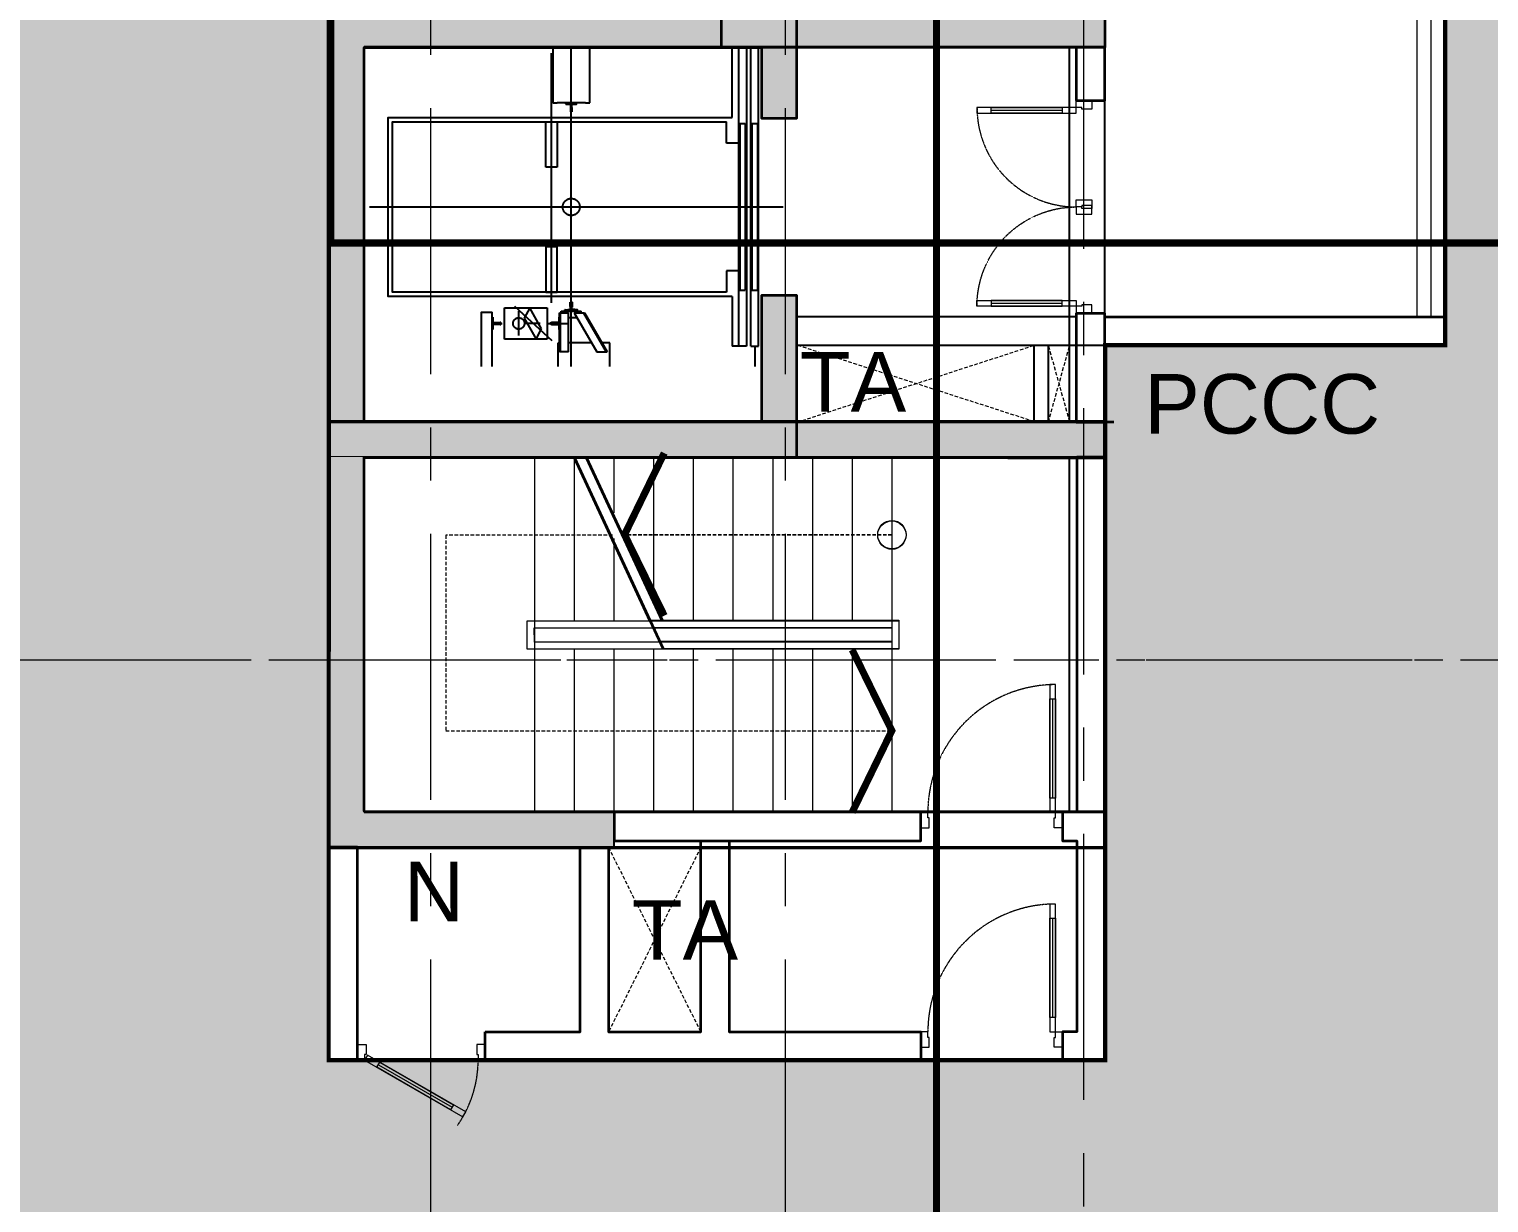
# Model space of a CAD drawing. Header units: millimetres. Extents: x -100356 to 314685, y 446 to 1273965.
# Drawn here: x 61360 to 71648, y 403133 to 411405 of the extents above; entities that cross this region are included whole.
import ezdxf
from ezdxf.xclip import XClip

# ---------------------------------------------------------------- set-up
doc = ezdxf.new("R2010")
doc.units = ezdxf.units.MM
doc.header["$XCLIPFRAME"] = 2
for name, pattern in [('20180221 BF$0$Core - tb$0$HIDDEN', [0.375, 0.25, -0.125]), ('20180221 BF$0$HIDDEN', [0.375, 0.25, -0.125]), ('20180330-Ascent Plaza-TP-Ban ve so bo$0$20180221 BF$0$Core - tb$0$HIDDEN', [0.375, 0.25, -0.125]), ('20180330-Ascent Plaza-TP-Ban ve so bo$0$Core - tb$0$HIDDEN', [0.375, 0.25, -0.125]), ('CENTER', [2, 1.25, -0.25, 0.25, -0.25]), ('gf$0$CENTER2', [28.574999999999996, 19.05, -3.174999999999999, 3.174999999999999, -3.174999999999999]), ('gf$0$Kume - Grid Line', [10.5, 5.999999999999999, -1.25, 2, -1.25])]:
    doc.linetypes.add(name, pattern=pattern)
for name, color, linetype, lineweight in [('20180221 BF$0$@ color hatch', 7, 'Continuous', 13), ('20180221 BF$0$A1 - dp$0$TUONG 2', 2, 'Continuous', 35), ('20180221 BF$0$Core - tb$0$1-thaythuong', 9, 'Continuous', 13), ('20180221 BF$0$Core - tb$0$A.Concrete', 210, 'Continuous', 35), ('20180221 BF$0$Core - tb$0$A.Thin', 8, 'Continuous', 13), ('20180221 BF$0$Core - tb$0$A.Wall', 2, 'Continuous', 35), ('20180221 BF$0$Core - tb$0$CUA', 5, 'Continuous', 9), ('20180221 BF$0$Core - tb$0$Hatch-wall', 251, 'Continuous', 5), ('20180221 BF$0$Core - tb$0$net bao', 254, 'Continuous', 13), ('20180221 BF$0$Core - tb$0$TUONG 2', 2, 'Continuous', 35), ('20180221 BF$0$Hatch-wall', 251, 'Continuous', 5), ('20180221 BF$0$setback', 1, 'Continuous', 13), ('20180221 BF$0$TUONG 2', 2, 'Continuous', 25), ('20180330-Ascent Plaza-TP-Ban ve so bo$0$20180221 BF$0$Core - tb$0$A.Wall', 2, 'Continuous', 35), ('20180330-Ascent Plaza-TP-Ban ve so bo$0$20180221 BF$0$Core - tb$0$CUA', 5, 'Continuous', 9), ('20180330-Ascent Plaza-TP-Ban ve so bo$0$A1 - dp$0$TUONG 2', 2, 'Continuous', 25), ('20180330-Ascent Plaza-TP-Ban ve so bo$0$Core - tb$0$A.Thin', 8, 'Continuous', 13), ('20180330-Ascent Plaza-TP-Ban ve so bo$0$Core - tb$0$CUA', 5, 'Continuous', 9), ('20180330-Ascent Plaza-TP-Ban ve so bo$0$TEXT', 6, 'Continuous', 20), ('A.Concrete', 7, 'Continuous', 25), ('gf$0$A.Axis', 251, 'gf$0$CENTER2', 13), ('KÍNH', 150, 'Continuous', 9), ('LC.HA', 250, 'Continuous', 9), ('LGI', 250, 'CENTER', 9), ('luoicot', 30, 'Continuous', 13), ('TEXT', 6, 'Continuous', 20), ('TXT', 1, 'Continuous', 25)]:
    doc.layers.add(name, color=color, linetype=linetype, lineweight=lineweight)
for name, color, linetype in [('20180221 BF$0$Core - tb$0$CT3 MBT 11-31$0$Nqh-ME-01', 8, 'Continuous'), ('NAM', 3, 'Continuous'), ('STR', 7, 'Continuous')]:
    doc.layers.add(name, color=color, linetype=linetype)
doc.styles.add('20180330-Ascent Plaza-TP-Ban ve so bo$0$VnArial', font='Font - TrueType - Arial.ttf')

# ---------------------------------------------------------------- blocks, each defined once
blk = doc.blocks.new('*U339')
blk.add_line((-69.99999999998545, 100.0000000000102), (-69.99999999992974, 600.0000000000099))
for points in [[(-50, 7.247105567948416e-12), (-49.9999999999154, 700.0000000000072), (-89.99999999991542, 700.0000000000126), (-90, 1.304194785136412e-11)], [(-49.99999999998568, 100.0000000000073), (-89.99999999998545, 100.0000000000131), (-89.99999999992974, 600.0000000000128), (-49.99999999992972, 600.0000000000069)], [(-800.0000000000158, -109.9999999999006), (-740.0000000000158, -109.9999999999093), (-740.0000000000056, -39.9999999999093), (-750.0000000000056, -39.99999999990785), (-749.9999999999999, 9.215571821382671e-11), (-799.9999999999999, 9.943124549120556e-11)], [(-1.591615728102624e-11, -110), (-60.00000000001592, -109.9999999999913), (-60.00000000000568, -39.9999999999913), (-50.00000000000568, -39.99999999999276), (-50, 7.247105567948416e-12), (0, 0)]]:
    blk.add_lwpolyline(points, close=True)
at = {"linetype": '20180221 BF$0$Core - tb$0$HIDDEN'}
blk.add_arc((-50, 7.247105567948416e-12), 699.9999999999999, 89.99999999998705, 179.9999999999917, dxfattribs=at)
blk = doc.blocks.new('20180221 BF$0$Core - tb$0$CT3 MBT 11-31$0$TM1500')
at = {"layer": '20180221 BF$0$Core - tb$0$CT3 MBT 11-31$0$Nqh-ME-01'}
for p, q in [((-1433, 450.0000000009313), (-1433.000000000002, 2209.000000000931)), ((-1293.000000000002, 1791), (-1293, 2250.189097669907)), ((-1293, 316.0000000009313), (-1293.000000000002, 2250.189097669907)), ((-1293.000000000002, 1782), (-1293.000000000004, 1872)), ((-104.0000000000018, 1713), (-104, 538)), ((-104.0000000000018, 1713), (-65.99999999953616, 1713)), ((-65.99999999953616, 1713), (-66, 538)), ((-18.99999999953616, 1713), (-18.99999999953434, 538)), ((-18.99999999953616, 1713), (18.99999999999818, 1713)), ((18.99999999999818, 1713), (19, 538)), ((-104, 538), (-66, 538)), ((-18.99999999953434, 538), (19, 538)), ((-1426.999999999534, 182), (-1691, 423.0000000009313)), ((-1292.999999999534, 0.1890976689755917), (-1293, 470)), ((-1292.999999999534, 382), (-1293, 470)), ((-1663, 219.0000000009313), (-1663, 390)), ((-1857.999999999534, 304), (-1781, 304)), ((-1511, 304), (-1624.999999999534, 304)), ((-1455, 304), (-1306.999999999534, 304)), ((-1366.999999999534, 304), (-1445, 304)), ((0, 145.0000000009313), (0, 0))]:
    blk.add_line(p, q, dxfattribs=at)
for points in [[(-1423, 2250.189097669907), (-1423.000000000004, 1860)], [(-1163.000000000004, 1860), (-1162.999999999534, 2250.189097668976)], [(-158.0000000000018, 1756), (-157.9999999995362, 2250.189097669907)], [(-113.0000000000018, 2250.189097669907), (-113, 145)], [(-58.00000000000182, 2250.189097669907), (-57.99999999953434, 145)], [(-28, 145.0000000009313), (-28.00000000000182, 2250.189097668976)], [(27, 145.0000000009313), (26.99999999999818, 2250.189097669907)], [(-1423.000000000004, 1860), (-1393.000000000004, 1860)], [(-1193.000000000004, 1860.000000000931), (-1393.000000000004, 1860)], [(-1330.000000000004, 1857), (-1255.000000000004, 1857)], [(-1329.999999999538, 1851), (-1330.000000000004, 1857)], [(-1254.999999999538, 1851), (-1255.000000000004, 1857)], [(-1193.000000000004, 1860.000000000931), (-1163.000000000004, 1860)], [(-157.9999999995343, 494), (-2583, 494), (-2583.000000000004, 1756), (-158.0000000000018, 1756)], [(-1329.000000000004, 1850), (-1298.000000000004, 1848)], [(-1298.000000000004, 1824), (-1298.000000000004, 1795)], [(-1298.000000000004, 1795), (-1288.000000000004, 1795)], [(-1297.000000000004, 1826), (-1297.000000000004, 1847)], [(-1289.000000000004, 1826.000000000931), (-1289.000000000004, 1847)], [(-1288.000000000004, 1848), (-1256.000000000004, 1850)], [(-1288.000000000004, 1824), (-1288.000000000004, 1795)], [(-198, 525.0000000009313), (-2553, 525), (-2552.999999999072, 1725), (-198.0000000000018, 1725)], [(-1473.000000000002, 1725), (-1393.000000000002, 1725)], [(-1472.99999999954, 1405), (-1473.000000000005, 1725)], [(-1393.000000000005, 1725), (-1393.000000000005, 1405)], [(-198.0000000000055, 1575), (-198.0000000000018, 1725)], [(-113.0000000000055, 1575), (-198.0000000000055, 1575)], [(-1393.000000000005, 1405), (-1472.99999999954, 1405)], [(-2714.066352767872, 1125.189097669907), (201.7449210574796, 1125.189097669907)], [(-1393.000000000004, 845.0000000009313), (-1472.999999999538, 845)], [(-1472.999999999538, 845), (-1473, 525)], [(-1393, 525), (-1393.000000000004, 845.0000000009313)], [(-113.0000000000036, 675), (-198.0000000000036, 675)], [(-198.0000000000036, 675), (-198, 525.0000000009313)], [(-1473, 525), (-1393, 525)], [(-1763, 194), (-1763, 414)], [(-1763, 414), (-1463, 414)], [(-1586, 414), (-1624, 342.0000000009313)], [(-1501.999999999069, 267), (-1586, 414)], [(-1463, 414), (-1463, 194)], [(-1300.999999999534, 423), (-1301, 455)], [(-1301, 455), (-1285, 455)], [(-1300, 422), (-1298.999999999069, 422)], [(-1298, 405), (-1298, 421)], [(-1288, 405), (-1288, 421)], [(-1287, 422), (-1285.999999999534, 422)], [(-1284.999999999534, 423), (-1285, 455)], [(-157.9999999995343, 494), (-157.9999999995343, 145)], [(-1926, 0), (-1925.999999999534, 384), (-1850.999999999534, 384)], [(-1850.999999999534, 0), (-1850.999999999534, 384)], [(-1848, 312.0000000009313), (-1848, 348)], [(-1845, 348), (-1848, 348)], [(-1845, 348), (-1845, 312)], [(-1845, 312), (-1794, 312)], [(-1845, 309), (-1794, 309.0000000009313)], [(-1624, 342.0000000009313), (-1540, 194.0000000009313)], [(-1381, 312), (-1432, 312)], [(-1381, 309.0000000009313), (-1432, 309)], [(-1381, 348), (-1381, 312)], [(-1381, 348), (-1378, 348)], [(-1377.999999999534, 312), (-1378, 348)], [(-1374.999999999534, 103), (-1375, 380.0000000009313)], [(-1375, 380.0000000009313), (-1311.999999999534, 380)], [(-1369, 103.0000000009313), (-1369.000000000466, 380.0000000009313)], [(-1363, 390), (-1222.999999999534, 390)], [(-1363, 380), (-1363, 390)], [(-1337, 393), (-1337, 400)], [(-1337, 393), (-1248, 393)], [(-1336, 401), (-1298.999999999534, 404)], [(-1312, 103), (-1311.999999999534, 380)], [(-1311.999999999534, 347), (-1252.999999999534, 347)], [(-1249, 401.0000000009313), (-1287, 404)], [(-1271.999999999534, 380), (-1199, 380)], [(-1271.999999999534, 380), (-1112, 103)], [(-1248, 393), (-1248, 400)], [(-1223, 380), (-1222.999999999534, 390)], [(-1206, 380), (-1046, 103)], [(-1199, 380), (-1038.999999999534, 103)], [(-1848, 261), (-1848, 296)], [(-1845, 261), (-1848, 261)], [(-1845, 299), (-1794, 299)], [(-1793.999999999534, 296), (-1845, 296)], [(-1845, 296), (-1845, 261)], [(-1791, 302.0000000009313), (-1791, 306)], [(-1788, 306), (-1788, 302.0000000009313)], [(-1540, 194.0000000009313), (-1501.999999999069, 267)], [(-1438, 306), (-1438, 302)], [(-1435, 302), (-1435, 306.0000000009313)], [(-1381, 299), (-1432, 299.0000000009313)], [(-1432, 296), (-1381, 296)], [(-1381, 296), (-1381, 261)], [(-1381, 261), (-1377.999999999534, 261)], [(-1377.999999999534, 261), (-1378, 296.0000000009313)], [(-1463, 194), (-1763, 194)], [(-1385, 0), (-1384.999999999534, 168)], [(-1384.999999999534, 168), (-1375, 168)], [(-1312, 103), (-1374.999999999534, 103)], [(-1150, 168.0000000009313), (-1312, 168.0000000009313)], [(-1112, 103), (-1038.999999999534, 103)], [(-1020, 168), (-1077, 168)], [(-1020, 0), (-1020, 168)], [(-57.99999999953434, 145), (-157.9999999995343, 145)], [(-28, 145.0000000009313), (27, 145.0000000009313)]]:
    blk.add_lwpolyline(points, dxfattribs=at)
for points in [[(-1329.999999999538, 1851, 0.39632451), (-1329.000000000004, 1850)], [(-1297.000000000004, 1847, 0.39632451), (-1298.000000000004, 1848)], [(-1297.000000000004, 1825, 0.26794919), (-1298.000000000004, 1824)], [(-1297.000000000004, 1825, 0.26794919), (-1297.000000000004, 1826)], [(-1288.000000000004, 1848, 0.39632451), (-1289.000000000004, 1847)], [(-1289.000000000004, 1826.000000000931, 0.26794919), (-1288.000000000004, 1825)], [(-1288.000000000004, 1824, 0.26794919), (-1288.000000000004, 1825)], [(-1256.000000000004, 1850, 0.39632451), (-1254.999999999538, 1851)], [(-1300.999999999534, 423, 0.41421356), (-1300, 422)], [(-1298, 421, 0.41421356), (-1298.999999999069, 422)], [(-1287, 422, 0.41421356), (-1288, 421)], [(-1285.999999999534, 422, 0.41421356), (-1284.999999999534, 423)], [(-1848, 312.0000000009313, 0.41421356), (-1845, 309)], [(-1788, 306, 0.41421356), (-1794, 312)], [(-1791, 306, 0.41421356), (-1794, 309.0000000009313)], [(-1438, 306, -0.41421356), (-1432, 312)], [(-1435, 306.0000000009313, -0.41421356), (-1432, 309)], [(-1377.999999999534, 312, -0.41421356), (-1381, 309.0000000009313)], [(-1336, 401, 0.39087647), (-1337, 400)], [(-1298.999999999534, 404, 0.39087647), (-1298, 405)], [(-1288, 405, 0.39087647), (-1287, 404)], [(-1248, 400, 0.39087647), (-1249, 401.0000000009313)], [(-1845, 299, 0.41421356), (-1848, 296)], [(-1794, 299, 0.41421356), (-1791, 302.0000000009313)], [(-1793.999999999534, 296, 0.41421356), (-1788, 302.0000000009313)], [(-1432, 296, -0.41421356), (-1438, 302)], [(-1432, 299.0000000009313, -0.41421356), (-1435, 302)], [(-1381, 299, -0.41421356), (-1378, 296.0000000009313)]]:
    blk.add_lwpolyline(points, format="xyb", dxfattribs=at)
for centre, radius in [((-1292.835077305795, 1125.189097668976), 59.99999999999999), ((-1662.835077306256, 304.1890976699069), 39.99999999999999)]:
    blk.add_circle(centre, radius, dxfattribs=at)
blk = doc.blocks.new('20180221 BF$0$new core')
at = {"layer": '20180221 BF$0$Core - tb$0$Hatch-wall', "ltscale": 0.5}
h = blk.add_hatch(color=256, dxfattribs=at)
h.dxf.hatch_style = 1
h.paths.add_polyline_path([(-2700, 0), (-2450, 0), (0, 0), (0, -750), (-250, -750), (-250, -250), (-2450, -250), (-2450, -2260.002225770848), (-2450.000131343957, -2260.002225770848), (-2450.000131343957, -2440.002225770848), (-2450, -8830.00890308345), (-250, -8830.00890308345), (-250, -8330.00890308345), (0, -8330.00890308345), (0, -9080.00890308345), (-2700, -9080.00890308345)])
h = blk.add_hatch(color=256, dxfattribs=at)
h.dxf.hatch_style = 1
h.paths.add_polyline_path([(-5220.000009669282, -11721.18369290384), (-5470.000009669282, -11721.18369290384), (-5470.000009669282, -14471.18369290384), (-5220.000009669282, -14471.18369290384)])
h = blk.add_hatch(color=256, dxfattribs=at)
h.dxf.hatch_style = 1
h.paths.add_polyline_path([(-5470.000009669282, -11721.18369290384), (-5470.000009669282, -11971.18369290384), (5.820766091346741e-11, -11971.18369290384), (5.820766091346741e-11, -11721.18369290384)])
at = {"layer": '20180221 BF$0$Hatch-wall', "ltscale": 0.5}
h = blk.add_hatch(dxfattribs=at)
h.set_pattern_fill('ANSI31', color=256, angle=-180)
h.set_pattern_definition([(225, (-293436.2970228235, 296482.7547656866), (0.0883883476483184, -0.08838834764831847), [])])
h.paths.add_polyline_path([(-5470.000009669282, -11971.18369290384), (-2170.000009669282, -11971.18369290384), (-2170.000009669282, -10830.00890308345), (-2420.000009669282, -10830.00890308345), (-2420.000009669282, -11721.18369290384), (-5220.000009669282, -11721.18369290384), (-5220.000009669282, -9080.00890308345), (-2420.000009669282, -9080.00890308345), (-2420.000009669282, -9580.00890308345), (-2170.000009669282, -9580.00890308345), (-2170.000009669282, -8830.00890308345), (-5470.000009669282, -8830.00890308345)])
at = {"layer": '20180221 BF$0$A1 - dp$0$TUONG 2', "ltscale": 0.5}
for points in [[(-200.0000000001164, -9455.00890308345), (0, -9455.00890308345), (0, -9080.00890308345), (-200.0000000001164, -9080.00890308345)], [(-2.328306436538696e-10, -11721.18369290384), (-1.746229827404022e-10, -11330.00890308345), (-2.91038304567337e-10, -10955.00890308345), (-200.0000000000582, -10955.00890308345), (-200.0000000001746, -11230.00890308345), (-200.0000000001746, -11230.00890308345), (-200.0000000001746, -11721.18369290384)], [(1299.999990330718, -12042.46169490129), (1499.999990330718, -12042.46169490129), (1499.999990330718, -11721.18371047353), (5.820766091346741e-11, -11721.18369290384), (5.820766091346741e-11, -11921.18369290384), (1299.999990330718, -11921.18369290384)]]:
    blk.add_lwpolyline(points, close=True, dxfattribs=at)
at = {"layer": '20180221 BF$0$Core - tb$0$1-thaythuong'}
for p, q in [((-3180.000009669282, -11971.66616721184), (-3180.000009669282, -12962.52169089753)), ((-2900.000009669282, -11971.66616721184), (-2900.000009669282, -13121.42480778013)), ((-2620.000009669282, -11971.66616721184), (-2620.000009669282, -13121.42480778013)), ((-2340.000009669282, -11971.66616721184), (-2340.000009669282, -13121.42480778013)), ((-2060.000009669282, -11971.66616721184), (-2060.000009669282, -13121.42480778013)), ((-1780.000009669282, -11971.66616721184), (-1780.000009669282, -13125.52203397424)), ((-1500.000009669282, -11971.66616721184), (-1500.000009669282, -13175.52203397424))]:
    blk.add_line(p, q, dxfattribs=at)
at = {"layer": '20180221 BF$0$Core - tb$0$A.Concrete', "color": 7, "ltscale": 0.5}
blk.add_lwpolyline([(-2700, 0), (-2400, 0), (0, 0), (0, -750), (-250, -750), (-250, -250), (-2450, -250), (-2450, -8830.00890308345), (-250, -8830.00890308345), (-250, -8330.00890308345), (0, -8330.00890308345), (0, -9080.00890308345), (-2700, -9080.00890308345), (-2700, 0)], dxfattribs=at)
blk.add_lwpolyline([(-5470.000009669282, -11971.18369290384), (-2170.000009669282, -11971.18369290384), (-2170.000009669282, -10830.00890308345), (-2420.000009669282, -10830.00890308345), (-2420.000009669282, -11721.18369290384), (-5220.000009669282, -11721.18369290384), (-5220.000009669282, -9080.00890308345), (-2420.000009669282, -9080.00890308345), (-2420.000009669282, -9580.00890308345), (-2170.000009669282, -9580.00890308345), (-2170.000009669282, -8830.00890308345), (-5470.000009669282, -8830.00890308345)], close=True, dxfattribs=at)
at = {"layer": '20180221 BF$0$Core - tb$0$A.Concrete', "color": 7}
for points in [[(5.820766091346741e-11, -11971.18369290384), (5.820766091346741e-11, -11721.18369290384), (-5470.000009669282, -11721.18369290384), (-5470.000009669282, -14721.18369290384), (5.820766091346741e-11, -14721.18369290384), (5.820766091346741e-11, -14471.18369290384), (-5220.000009669282, -14471.18369290384)], [(-5220.000009669282, -11971.18369290384), (5.820766091346741e-11, -11971.18369290384)]]:
    blk.add_lwpolyline(points, dxfattribs=at)
at = {"layer": '20180221 BF$0$Core - tb$0$A.Wall', "ltscale": 0.5}
blk.add_lwpolyline([(5.820766091346741e-11, -11921.18369290384), (5.820766091346741e-11, -12042.46169490146), (-199.9999999999418, -12042.46169490146), (-199.9999999999418, -11971.18369290384)], dxfattribs=at)
at = {"layer": '20180221 BF$0$Core - tb$0$TUONG 2', "ltscale": 0.5}
for p, q in [((-3740.000009669282, -11971.66616721184), (-3205.159478530812, -13121.42480778013)), ((-3654.183821179264, -11971.66616721184), (-3119.343290040793, -13121.42480778013))]:
    blk.add_line(p, q, dxfattribs=at)
at = {"layer": '20180221 BF$0$Core - tb$0$CT3 MBT 11-31$0$Nqh-ME-01', "extrusion": (0, 0, -1), "xscale": -1, "zscale": -1}
blk.add_blockref('20180221 BF$0$Core - tb$0$CT3 MBT 11-31$0$TM1500', (2467.000009668351, -11330.19365437044), dxfattribs=at)
at = {"layer": '20180221 BF$0$Core - tb$0$CUA', "rotation": 90}
blk.add_blockref('*U339', (-200.0000000000582, -9455.00890308345), dxfattribs=at)
at = {"layer": '20180221 BF$0$Core - tb$0$CUA', "xscale": -1, "rotation": 90}
blk.add_blockref('*U339', (-200.0000000000582, -10955.00890308345), dxfattribs=at)
blk = doc.blocks.new('SECTION SYMBOL 2')
at = {"layer": 'TXT', "linetype": '20180221 BF$0$Core - tb$0$HIDDEN', "ltscale": 300, "const_width": 50}
blk.add_lwpolyline([(-1200.003936006746, -31831.96423141245), (-1200.003936006746, 11797.73497754434)], dxfattribs=at)
at = {"layer": 'TXT', "linetype": '20180221 BF$0$Core - tb$0$HIDDEN', "ltscale": 300, "const_width": 50, "elevation": -6.835362139881934e-05}
blk.add_lwpolyline([(76548.48422347303, -10458.68539390172), (-5470.140178640315, -10458.68539390172), (-5470.140178640315, -5227.792374822719), (-37733.1129112466, -5227.792393400334)], dxfattribs=at)
blk = doc.blocks.new('X-GRID')
at = {"layer": 'LGI', "ltscale": 1500}
for p, q in [((-36549.99921768496, -7272.626217615769), (-36549.99921768473, 49990.6718393456)), ((-34449.99921768473, 49486.83894699798), (-34449.99921768496, -7272.626217615776)), ((-31949.99999999988, 49486.83894699797), (-31950.00000000012, -7272.626217615774)), ((5008.778208642208, 24500.00148243189), (-57318.59826279094, 24500.00148243203))]:
    blk.add_line(p, q, dxfattribs=at)
blk = doc.blocks.new('A$C60262ED2')
at = {"layer": 'LC.HA'}
h = blk.add_hatch(color=256, dxfattribs=at)
h.dxf.hatch_style = 1
h.paths.add_polyline_path([(44108.77889494912, 31553.9092043686), (44108.77889494912, 32053.9092043686), (43858.77889494912, 32053.9092043686), (43858.77889494912, 31553.9092043686), (41658.77889494912, 31553.9092043686), (41658.77889494912, 40134.01338329143), (43858.77889494912, 40134.01338329143), (43858.77889494912, 39633.91810745205), (44108.77889494912, 39633.91810745205), (44108.77889494912, 40384.01338329143), (41408.77889494912, 40384.01338329143), (41408.77889494912, 31553.9092043686), (38638.77888527984, 31553.9092043686), (38638.77888527984, 25662.73441454821), (40648.50329695537, 25662.73441454821), (40648.50329695537, 25912.73441454821), (38888.77888527984, 25912.73441454821), (38888.77888527984, 28412.73441454821), (44108.77889494918, 28412.73441454821), (44108.77889494912, 28662.73441454821), (38888.77888527984, 28662.73441454821), (38888.77888527984, 31303.9092043686), (44108.77889494912, 31303.9092043686)])
h.paths.add_polyline_path([(44108.77889494912, 38633.91810745205), (43858.77889494912, 38633.91810745205), (43858.77889494912, 37433.91810745205), (44108.77889494912, 37433.91810745205)], flags=17)
h.paths.add_polyline_path([(44108.77889494912, 36443.9158816812), (43858.77889494912, 36443.9158816812), (43858.77889494912, 35243.9158816812), (44108.77889494912, 35243.9158816812)], flags=17)
h.paths.add_polyline_path([(44108.77889494912, 34253.91365591035), (43858.77889494912, 34253.91365591035), (43858.77889494912, 33053.91365591035), (44108.77889494912, 33053.91365591035)], flags=17)
h.paths.add_polyline_path([(39608.77889494912, 33603.90920436854), (39358.77855592844, 33603.90920436854), (39358.77855592844, 31553.9092043686), (39608.77889494912, 31553.9092043686)], flags=17)
at = {"layer": 'STR', "ltscale": 1000, "elevation": 6.706806565628017e-05}
blk.add_lwpolyline([(44108.77889494918, 25662.73441454821), (44108.77889494912, 31553.9092043686), (44108.77889494912, 40384.01338329143), (41408.77889494912, 40384.01338329143), (41408.77889494912, 31553.9092043686), (38638.77888527984, 31553.9092043686), (38638.77888527984, 25662.73441454821)], close=True, dxfattribs=at)
at = {"layer": 'STR', "ltscale": 1000}
for points, elevation in [([(44108.77889494918, 31303.9092043686), (38888.77888527984, 31303.9092043686), (38888.77888527984, 28662.73441454821), (44108.77889494918, 28662.73441454821)], 6.706806565628017e-05), ([(44108.77889494918, 25912.73441454821), (38888.77888527984, 25912.73441454821), (38888.77888527984, 28412.73441454821), (44108.77889494918, 28412.73441454821)], 6.706806565628017e-05), ([(40648.50329695537, 25909.19289677648), (40648.50329695537, 25662.73441454821)], 6.577203153575353e-05)]:
    blk.add_lwpolyline(points, dxfattribs=dict(at, elevation=elevation))
at = {"layer": 'STR', "elevation": 6.706806565628017e-05}
for points in [[(43858.77889494918, 31303.9092043686), (43858.77889494918, 28662.73441454821)], [(43858.77889494918, 28412.73441454821), (43858.77889494918, 25912.73441454821)]]:
    blk.add_lwpolyline(points, dxfattribs=at)
at = {"rotation": 180}
blk.add_blockref('X-GRID', (7408.778555928438, 51484.01189456624, 6.706806565628017e-05), dxfattribs=at)
blk = doc.blocks.new('column')
at = {"layer": 'luoicot', "ltscale": 0.5}
blk.add_blockref('A$C60262ED2', (-47108.64113252342, -40383.94843114301, -6.68157683473537e-05), dxfattribs=at)
blk = doc.blocks.new('*U613')
blk.add_line((-69.99999999998545, 100.0000000000102), (-69.99999999990553, 800.00000000001))
for points in [[(-50, 7.247105567948416e-12), (-49.99999999989109, 900.0000000000073), (-89.99999999989109, 900.0000000000127), (-90, 1.304194785136412e-11)], [(-49.99999999998568, 100.0000000000073), (-89.99999999998545, 100.0000000000131), (-89.99999999990553, 800.000000000013), (-49.99999999990553, 800.000000000007)], [(-1000.000000000016, -109.9999999998764), (-940.0000000000159, -109.9999999998851), (-940.0000000000057, -39.99999999988504), (-950.0000000000057, -39.99999999988359), (-950, 1.164153218269348e-10), (-1000, 1.236908491043137e-10)], [(-1.591615728102624e-11, -110), (-60.00000000001592, -109.9999999999913), (-60.00000000000568, -39.9999999999913), (-50.00000000000568, -39.99999999999276), (-50, 7.247105567948416e-12), (0, 0)]]:
    blk.add_lwpolyline(points, close=True)
at = {"linetype": '20180330-Ascent Plaza-TP-Ban ve so bo$0$20180221 BF$0$Core - tb$0$HIDDEN'}
blk.add_arc((-50, 7.247105567948416e-12), 900, 89.99999999998697, 179.9999999999917, dxfattribs=at)
blk = doc.blocks.new('*U621')
blk.add_line((-146.602540378439, 32.67949192433242), (-666.2177826490683, 332.6794919243915))
for points in [[(-50, 7.247105567948416e-12), (-742.8203230275026, 400.0000000000916), (-762.8203230275078, 365.3589838487168), (-70.000000000005, -34.64101615136757)], [(-136.6025403784364, 50.00000000001982), (-156.6025403784415, 15.35898384864526), (-676.2177826490708, 315.358983848704), (-656.2177826490658, 350.0000000000788)], [(-900.0000000000159, -109.9999999998882), (-840.0000000000159, -109.9999999998969), (-840.0000000000057, -39.99999999989686), (-850.0000000000057, -39.99999999989541), (-850, 1.045918907038868e-10), (-900, 1.118674179812656e-10)], [(-1.591615728102624e-11, -110), (-60.00000000001592, -109.9999999999913), (-60.00000000000568, -39.9999999999913), (-50.00000000000568, -39.99999999999276), (-50, 7.247105567948416e-12), (0, 0)]]:
    blk.add_lwpolyline(points, close=True)
at = {"linetype": '20180330-Ascent Plaza-TP-Ban ve so bo$0$Core - tb$0$HIDDEN'}
blk.add_arc((-50, 7.247105567948416e-12), 800, 144.9504689264739, 179.9999999999917, dxfattribs=at)

msp = doc.modelspace()

# ---------------------------------------------------------------- hatches: boundary and pattern name
at = {"layer": '20180221 BF$0$Core - tb$0$Hatch-wall', "ltscale": 0.5}
h = msp.add_hatch(color=256, dxfattribs=at)
h.dxf.hatch_style = 1
h.paths.add_polyline_path([(63720.75032117421, 408638.4459420623), (63470.75032117421, 408638.4459420623), (63470.75032117421, 405888.4459420623), (63720.75032117421, 405888.4459420623)])
h = msp.add_hatch(color=256, dxfattribs=at)
h.dxf.hatch_style = 1
h.paths.add_polyline_path([(63470.75032117421, 408638.4459420623), (63470.75032117421, 408388.4459420623), (68940.75033084354, 408388.4459420623), (68940.75033084354, 408638.4459420623)])
h = msp.add_hatch(color=256, dxfattribs=at)
h.dxf.hatch_style = 1
h.paths.add_polyline_path([(63720.75032117456, 408635.3567246539), (63470.75032117456, 408635.3567246539), (63470.75032117456, 405885.3567246539), (63720.75032117456, 405885.3567246539)])
h = msp.add_hatch(color=256, dxfattribs=at)
h.dxf.hatch_style = 1
h.paths.add_polyline_path([(63470.75032117456, 408635.3567246539), (63470.75032117456, 408385.3567246539), (68940.75033084389, 408385.3567246539), (68940.75033084389, 408635.3567246539)])
at = {"layer": 'NAM', "ltscale": 0.5}
h = msp.add_hatch(color=252, dxfattribs=at)
h.dxf.hatch_style = 1
edge = h.paths.add_edge_path()
edge.add_line((36240.74999394255, 434112.1098137302), (36240.74999394255, 431459.5648147825))
edge.add_line((36240.74999394255, 431459.5648147825), (42390.7609034205, 431459.5648147825))
edge.add_line((42390.7609034205, 431459.5648147825), (42390.7609034205, 405094.1610951146))
edge.add_line((42390.7609034205, 405094.1610951146), (42640.04064782242, 405094.1610951146))
edge.add_line((42640.04064782242, 405094.1610951146), (42640.04064782242, 401359.6187825499))
edge.add_arc((53140.04064782242, 401359.6187825499), 10500, 180, 270)
edge.add_line((53140.04064782242, 390859.6187825499), (66838.95513019915, 390859.6187825499))
edge.add_line((66838.95513019913, 390859.6187825499), (66838.95513019913, 386341.2348128812))
edge.add_line((66838.95513019913, 386341.2348128812), (85694.41694880712, 386341.2348128812))
edge.add_line((85694.41694880712, 386341.2348128812), (84211.69182311876, 398547.403877267))
edge.add_line((84211.69182311876, 398547.403877267), (136577.3357735529, 404827.9205766008))
edge.add_line((136577.3357735529, 404827.9205766008), (134545.8014107133, 421787.7101525679))
edge.add_line((134545.8014107133, 421787.7101525679), (126157.907791224, 420786.1176863909))
edge.add_line((126157.9077912239, 420786.1176863909), (125778.6614607577, 423952.1669936696))
edge.add_line((125778.6614607577, 423952.1669936696), (131668.7819014973, 426068.3415160289))
edge.add_line((131668.7819014973, 426068.3415160289), (133999.6006523881, 426347.5394603778))
edge.add_line((133999.6006523881, 426347.5394603778), (133601.8831052135, 429667.7914010513))
edge.add_line((133601.8831052135, 429667.7914010513), (133596.3642463683, 429684.9270425982))
edge.add_line((133596.3642463683, 429684.9270425982), (117159.1717477192, 424391.0169802306))
edge.add_line((117159.1717477192, 424391.0169802306), (115264.0621423112, 430275.1897416013))
edge.add_line((115264.0621423112, 430275.1897416013), (84581.74492749012, 422905.1902136937))
edge.add_line((84581.74492749012, 422905.1902136937), (82991.22777112618, 434112.1098137302))
edge.add_line((82991.22777112618, 434112.1098137302), (79040.76012110604, 434112.1098137302))
edge.add_line((79040.76012110604, 434112.1098137302), (79040.76012110604, 429956.5271122357))
edge.add_line((79040.76012110604, 429956.5271122357), (72890.9411220987, 429956.5155640883))
edge.add_line((72890.9411220987, 429956.5155640883), (72890.9411220987, 434112.1098137302))
edge.add_line((72890.9411220987, 434112.1098137302), (36240.74999394255, 434112.1098137302))
h.paths.add_polyline_path([(106186.2460562311, 417046.2833359023), (105230.2552837346, 424991.7018693594), (110701.810140504, 426421.3067874162), (112252.856946853, 425473.6218562449), (113166.895460233, 417887.3532675952)], flags=16)
h.paths.add_polyline_path([(63470.76513672078, 404138.4420166601), (68944.41387154533, 404138.4458587748), (68944.39905599876, 409176.6714401599), (71340.75032117414, 409176.6675980453), (71340.75032117414, 420359.6946049238), (66243.01103577226, 420359.5971499875), (66243.0110357722, 417959.6296252968), (63473.06289913574, 417959.6296252968), (63473.0629055688, 417759.629676212)], flags=16)

# ---------------------------------------------------------------- linework, layer by layer
at = {"layer": '20180221 BF$0$@ color hatch', "color": 7, "linetype": '20180221 BF$0$HIDDEN', "ltscale": 1000, "const_width": 30, "elevation": 6.836409977681178e-05}
msp.add_lwpolyline([(63470.76513672078, 404138.4420166601), (68944.41387154533, 404138.4458587748), (68944.39905599876, 409176.6714401599), (71340.75032117414, 409176.6675980453), (71340.75032117414, 420359.6946049238), (66243.01103577226, 420359.5971499875), (66243.0110357722, 417959.6296252968), (63473.06289913574, 417959.6296252968), (63473.0629055688, 417759.629676212), (63470.76513672078, 404138.4420166601)], dxfattribs=at)
at = {"layer": '20180221 BF$0$Core - tb$0$1-thaythuong'}
for p, q in [((64920.75032117456, 408384.8742503459, 6.706806565628515e-05), (64920.75032117456, 405884.8742503459, 6.706806565628515e-05)), ((65200.75032117456, 408384.8742503459, 6.706806565628515e-05), (65200.75032117456, 407235.1156097776, 6.706806565628515e-05)), ((65480.75032117409, 408387.9634677543, 6.836409977681178e-05), (65480.75032117421, 407999.1565571659, 6.836409977681178e-05)), ((65480.75032117444, 408384.8742503459, 6.706806565628515e-05), (65480.75032117456, 407996.0673397575, 6.706806565628515e-05)), ((65760.7503211742, 408387.9634677543, 6.836409977681178e-05), (65760.7503211742, 407397.1079440686, 6.836409977681178e-05)), ((65760.75032117455, 408384.8742503459, 6.706806565628515e-05), (65760.75032117455, 407394.0187266602, 6.706806565628515e-05)), ((66040.7503211742, 408387.9634677543, 6.836409977681178e-05), (66040.7503211742, 407238.204827186, 6.836409977681178e-05)), ((66040.75032117455, 408384.8742503459, 6.706806565628515e-05), (66040.75032117455, 407235.1156097776, 6.706806565628515e-05)), ((66320.7503211742, 408387.9634677543, 6.836409977681178e-05), (66320.7503211742, 407238.204827186, 6.836409977681178e-05)), ((66320.75032117455, 408384.8742503459, 6.706806565628515e-05), (66320.75032117455, 407235.1156097776, 6.706806565628515e-05)), ((66600.7503211742, 408387.9634677543, 6.836409977681178e-05), (66600.7503211742, 407238.204827186, 6.836409977681178e-05)), ((66600.75032117455, 408384.8742503459, 6.706806565628515e-05), (66600.75032117455, 407235.1156097776, 6.706806565628515e-05)), ((66880.7503211742, 408387.9634677543, 6.836409977681178e-05), (66880.7503211742, 407238.204827186, 6.836409977681178e-05)), ((66880.75032117455, 408384.8742503459, 6.706806565628515e-05), (66880.75032117455, 407235.1156097776, 6.706806565628515e-05)), ((67160.7503211742, 408387.9634677543, 6.836409977681178e-05), (67160.7503211742, 407238.2045826308, 6.836409977681178e-05)), ((67160.75032117455, 408384.8742503459, 6.706806565628515e-05), (67160.75032117455, 407231.0183835835, 6.706806565628515e-05)), ((67440.7503211742, 408387.9634677543, 6.836409977681178e-05), (67440.7503211742, 407238.2045826308, 6.836409977681178e-05)), ((67440.75032117455, 408384.8742503459, 6.706806565628515e-05), (67440.75032117455, 407181.0183835835, 6.706806565628515e-05)), ((65480.75032117421, 407814.6368526601, 6.836409977681178e-05), (65480.75032117427, 407786.0412112756, 6.836409977681178e-05)), ((65480.75032117456, 407811.5476352517, 6.706806565628515e-05), (65480.75032117456, 407235.1156097776, 6.706806565628515e-05)), ((67440.75032117455, 407181.0183835835, 6.706806565628515e-05), (67440.75032117455, 405884.8742503459, 6.706806565628515e-05)), ((65200.75032117456, 407035.1156097776, 6.706806565628515e-05), (65200.75032117456, 405884.8742503459, 6.706806565628515e-05)), ((65480.75032117456, 407035.1156097776, 6.706806565628515e-05), (65480.75032117456, 405884.8742503459, 6.706806565628515e-05)), ((65760.75032117455, 407035.1156097776, 6.706806565628515e-05), (65760.75032117455, 405884.8742503459, 6.706806565628515e-05)), ((66040.75032117455, 407035.1156097776, 6.706806565628515e-05), (66040.75032117455, 405884.8742503459, 6.706806565628515e-05)), ((66320.75032117455, 407035.1156097776, 6.706806565628515e-05), (66320.75032117455, 405884.8742503459, 6.706806565628515e-05)), ((66600.75032117455, 407035.1156097776, 6.706806565628515e-05), (66600.75032117455, 405884.8742503459, 6.706806565628515e-05)), ((66880.75032117455, 407035.1156097776, 6.706806565628515e-05), (66880.75032117455, 405884.8742503459, 6.706806565628515e-05)), ((67160.75032117455, 407035.1156097776, 6.706806565628515e-05), (67160.75032117455, 405884.8742503459, 6.706806565628515e-05))]:
    msp.add_line(p, q, dxfattribs=at)
at = {"layer": '20180221 BF$0$Core - tb$0$1-thaythuong', "elevation": 6.706806565628515e-05}
for points in [[(67490.44075987277, 407235.1153652224), (67490.7535248486, 407035.1156097773), (64870.75032117456, 407035.1156097776), (64870.43755619867, 407235.1153652226)], [(67440.51901225546, 407185.0372351172), (67440.67539474343, 407085.0373573946), (64920.67206879186, 407085.1937398828), (64920.51568630389, 407185.1936176053)]]:
    msp.add_lwpolyline(points, close=True, dxfattribs=at)
at = {"layer": '20180221 BF$0$Core - tb$0$1-thaythuong', "elevation": 6.836409977681178e-05}
for points in [[(65735.5909660739, 407238.2045826309), (67490.44075987242, 407238.2045826308), (67490.75352484825, 407038.2048271858), (65828.62612289334, 407038.204827186)], [(65758.83758256536, 407188.2308117237), (67440.51901225511, 407188.1264525256), (67440.67539474308, 407088.1265748031), (65805.35649933158, 407088.2280569064)]]:
    msp.add_lwpolyline(points, dxfattribs=at)
at = {"layer": '20180221 BF$0$Core - tb$0$A.Concrete', "color": 7}
msp.add_line((63720.75032117421, 405896.1576755871, 6.836409977681178e-05), (63720.75032117421, 408388.4459420623, 6.836409977681178e-05), dxfattribs=at)
at = {"layer": '20180221 BF$0$Core - tb$0$A.Concrete'}
msp.add_line((63720.75032117456, 405893.0684581787, 6.706806565628515e-05), (63720.75032117456, 408385.3567246539, 6.706806565628515e-05), dxfattribs=at)
at = {"layer": '20180221 BF$0$Core - tb$0$A.Concrete', "color": 7}
for points, elevation in [([(68940.75033084354, 408388.4459420623), (68940.75033084354, 408638.4459420623), (63470.75032117421, 408638.4459420623), (63470.75032117421, 405638.4459420623), (68940.75033084354, 405638.4459420623), (68940.75033084354, 405888.4459420623), (63720.75032117421, 405888.4459420623)], 6.836409977681178e-05), ([(68940.75033084389, 408385.3567246539), (68940.75033084389, 408635.3567246539), (63470.75032117456, 408635.3567246539), (63470.75032117456, 405635.3567246539), (68940.75033084389, 405635.3567246539), (68940.75033084389, 405885.3567246539), (63720.75032117456, 405885.3567246539)], 6.706806565628515e-05), ([(63720.75032117421, 408388.4459420623), (68940.75033084354, 408388.4459420623)], 6.836409977681178e-05)]:
    msp.add_lwpolyline(points, dxfattribs=dict(at, elevation=elevation))
at = {"layer": '20180221 BF$0$Core - tb$0$A.Concrete', "elevation": 6.706806565628515e-05}
msp.add_lwpolyline([(63720.75032117456, 408385.3567246539), (68940.75033084389, 408385.3567246539)], dxfattribs=at)
at = {"layer": '20180221 BF$0$Core - tb$0$A.Thin', "ltscale": 0.5, "const_width": 50}
for points, elevation in [([(65836.45996482325, 407270.7826919509), (65556.45996482325, 407841.6854657567), (65836.45996482325, 408416.9268251884)], 6.836409977681178e-05), ([(67160.75032117455, 407031.0183835835), (67440.75032117455, 406460.1156097776), (67160.75032117455, 405884.8742503459)], 6.706806565628515e-05)]:
    msp.add_lwpolyline(points, dxfattribs=dict(at, elevation=elevation))
at = {"layer": '20180221 BF$0$Core - tb$0$A.Thin', "linetype": '20180221 BF$0$Core - tb$0$HIDDEN', "ltscale": 100}
for points, elevation in [([(65470.64377633359, 407838.5962483482), (64295.87021798878, 407838.5962483482), (64295.87021798878, 406460.1156097776), (67440.75032117455, 406460.1156097776)], 6.706806565628515e-05), ([(67440.7503211742, 407841.6854657567), (65556.45996482325, 407841.6854657567)], 6.836409977681178e-05), ([(67440.75032117455, 407838.5962483482), (65556.4599648236, 407838.5962483482)], 6.706806565628515e-05)]:
    msp.add_lwpolyline(points, dxfattribs=dict(at, elevation=elevation))
at = {"layer": '20180221 BF$0$Core - tb$0$net bao', "ltscale": 0.5}
for centre in [(67440.7503211742, 407841.6854657567, 6.836409977681178e-05), (67440.75032117455, 407838.5962483482, 6.706806565628515e-05)]:
    msp.add_circle(centre, 100, dxfattribs=at)
at = {"layer": '20180221 BF$0$Core - tb$0$TUONG 2', "ltscale": 0.5}
for p, q in [((65200.75032117421, 408387.9634677543, 6.836409977681178e-05), (65828.62612289334, 407038.204827186, 6.836409977681178e-05)), ((65200.75032117456, 408384.8742503459, 6.706806565628515e-05), (65735.59085231302, 407235.1156097776, 6.706806565628515e-05)), ((65286.56650966423, 408387.9634677543, 6.836409977681178e-05), (65821.40704080269, 407238.204827186, 6.836409977681178e-05)), ((65286.56650966458, 408384.8742503459, 6.706806565628515e-05), (65821.40704080304, 407235.1156097776, 6.706806565628515e-05))]:
    msp.add_line(p, q, dxfattribs=at)
at = {"layer": '20180221 BF$0$TUONG 2', "ltscale": 0.5, "elevation": 6.732036253525415e-05}
msp.add_lwpolyline([(71340.75032117414, 409176.6675980451), (68940.75033084354, 409176.6675980451), (68940.75033084354, 409376.6675980453), (71340.75032117414, 409376.6675980453)], close=True, dxfattribs=at)
at = {"layer": '20180330-Ascent Plaza-TP-Ban ve so bo$0$20180221 BF$0$Core - tb$0$A.Wall', "ltscale": 0.5}
for points, elevation in [([(71340.75032117414, 409176.6675980451), (68940.75033084354, 409176.6675980451), (68940.75033084354, 409376.6675980453), (71340.75032117414, 409376.6675980453)], 6.732036253525415e-05), ([(68744.39168996165, 408388.4459420623), (68744.39168996165, 405884.9392203034), (68644.39168996165, 405884.9392203034), (68644.39168996165, 405684.9392203034), (68744.39168996165, 405684.9392203034), (68744.39168996188, 404338.4743475607), (68644.39168996165, 404338.4743475607), (68644.39168996165, 404138.4743475607), (68944.39168913294, 404138.4585777689), (68944.40260155922, 408388.4157681176)], 6.73203629726693e-05), ([(67644.39168996165, 405884.9392203036), (65484.39168029255, 405884.9392203036), (65484.39168029255, 405684.9392203034), (67644.39168996165, 405684.9392203034)], 6.732031990207442e-05), ([(64574.40259188995, 404338.4093741695), (65244.60247264255, 404338.4093741695), (65244.60247264255, 405638.4157681176), (65444.5099710588, 405638.4157681176), (65444.5099710595, 404338.4743475603), (66094.01730289833, 404338.4743475607), (66094.01730289833, 405684.9392203034), (66294.01730289833, 405684.9392203034), (66294.01730289833, 404338.4743475608), (67644.39168996165, 404338.4743475606), (67644.39168996165, 404138.4743475608), (64574.53336912835, 404138.4093741695)], 6.836409977681178e-05), ([(63474.40259188995, 405638.4157681176), (63474.39231199834, 404138.4743475608), (63674.40259188995, 404138.4093741695), (63674.40259188995, 405638.4157681176)], 6.836409977681178e-05)]:
    msp.add_lwpolyline(points, close=True, dxfattribs=dict(at, elevation=elevation))
at = {"layer": '20180330-Ascent Plaza-TP-Ban ve so bo$0$A1 - dp$0$TUONG 2', "ltscale": 0.5}
for p, q in [((68744.25779394827, 409376.6675933297, 6.73203629726693e-05), (66774.25778073088, 409376.6676027608, 6.73203629726693e-05)), ((66774.25778073088, 409176.6676027608, 6.73203629726693e-05), (68944.25779394821, 409176.6676027608, 6.73203629726693e-05)), ((68444.40989556343, 408635.8534386422, 7.00495852950814e-05), (68444.40989556343, 409176.6676063542, 7.00495852950814e-05)), ((68544.40989556343, 408635.8534386422, 7.00495852950814e-05), (68544.40989556343, 409176.6676063542, 7.00495852950814e-05))]:
    msp.add_line(p, q, dxfattribs=at)
at = {"layer": '20180330-Ascent Plaza-TP-Ban ve so bo$0$Core - tb$0$A.Thin', "linetype": '20180330-Ascent Plaza-TP-Ban ve so bo$0$Core - tb$0$HIDDEN', "ltscale": 100}
for p, q in [((68544.40989556343, 408635.8534386422, 7.00495852950814e-05), (68694.25545699794, 409176.6676063542, 7.00495852950814e-05)), ((68694.39866555417, 408638.5518512129, 7.134561941560803e-05), (68544.40989556343, 409176.6676063542, 7.00495852950814e-05))]:
    msp.add_line(p, q, dxfattribs=at)
for points, elevation in [([(66774.25778073088, 408635.4928041556), (68444.40989556343, 409176.6676027614)], 6.73203629726693e-05), ([(68444.40989556343, 408638.4807380752), (66774.25778073088, 409176.6676027608)], 6.73203629726693e-05), ([(66094.01730289833, 405638.4743379016), (65444.50997105892, 404338.4743475603)], 7.264165362602864e-05), ([(66094.01730289833, 404338.4743475546), (65444.5099710595, 405638.474337891)], 7.264165362602864e-05)]:
    msp.add_lwpolyline(points, dxfattribs=dict(at, elevation=elevation))
at = {"layer": 'gf$0$A.Axis', "linetype": 'gf$0$Kume - Grid Line', "lineweight": 9, "ltscale": 100}
msp.add_line((26299.49823678371, 406959.5633323506, 6.538258014547321e-05), (89559.48215417487, 406959.5633323505, 6.538258014547321e-05), dxfattribs=at)
at = {"layer": 'KÍNH', "elevation": 6.836409977681178e-05}
for points in [[(71140.75032117414, 420159.6932481354), (71140.75032117414, 409376.6675980453)], [(71240.75032117414, 420159.6932481354), (71240.75032117414, 409376.6675980453)], [(71340.75032117414, 420159.6932481354), (71340.75032117414, 409376.6675980453)]]:
    msp.add_lwpolyline(points, dxfattribs=at)

# ---------------------------------------------------------------- block references
at = {"layer": '20180221 BF$0$setback'}
ref = msp.add_blockref('20180221 BF$0$new core', (68940.75033084377, 420356.6053875153, 6.706806565628515e-05), dxfattribs=at)
XClip(ref).set_block_clipping_path([(1.1641532182693481e-10, -11981.822693902592), (-5470.000009669282, -11964.66465369938), (-5469.4894911039155, -2599.9642196487985), (-5399.999767808884, -2599.9999565769103), (-5399.999767808884, -2400.0000000001164), (-2700, -2400.0000000001164), (-2700, 0), (716.9766755482997, 335.9678887113696), (716.9766755484161, -9084.495844074117)])
at = {"layer": '20180330-Ascent Plaza-TP-Ban ve so bo$0$20180221 BF$0$Core - tb$0$CUA'}
for p in [(68644.39168996165, 405884.9392203034, 6.732044575091827e-05), (68644.39168996165, 404338.4743475607, 6.836418255506076e-05)]:
    msp.add_blockref('*U613', p, dxfattribs=at)
at = {"layer": '20180330-Ascent Plaza-TP-Ban ve so bo$0$Core - tb$0$CUA', "rotation": 180}
msp.add_blockref('*U621', (63674.53336912835, 404138.4093741698, 6.836401563897326e-05), dxfattribs=at)
at = {"layer": 'A.Concrete'}
msp.add_blockref('column', (71940.62348001548, 420359.6297847124, 6.811180246788531e-05), dxfattribs=at)
at = {"layer": 'TEXT'}
msp.add_blockref('SECTION SYMBOL 2', (68955.44721054855, 420356.6059184352, 6.681619724649002e-05), dxfattribs=at)

# ---------------------------------------------------------------- texts
at = {"layer": '20180330-Ascent Plaza-TP-Ban ve so bo$0$TEXT', "style": '20180330-Ascent Plaza-TP-Ban ve so bo$0$VnArial'}
for s, p in [('TA', (66791.88666222103, 408709.6950406459, 3.999775188407483e-06)), ('PCCC', (69220.14603503565, 408553.8837329305, 7.055375094627147e-05)), ('N', (64001.46051632426, 405116.0136496712, 0.0001359367600509497)), ('TA', (65607.23483097412, 404845.6603799671, 3.999775188407483e-06))]:
    msp.add_text(s, height=420, dxfattribs=at).set_placement(p)

doc.saveas('drawing.dxf')
